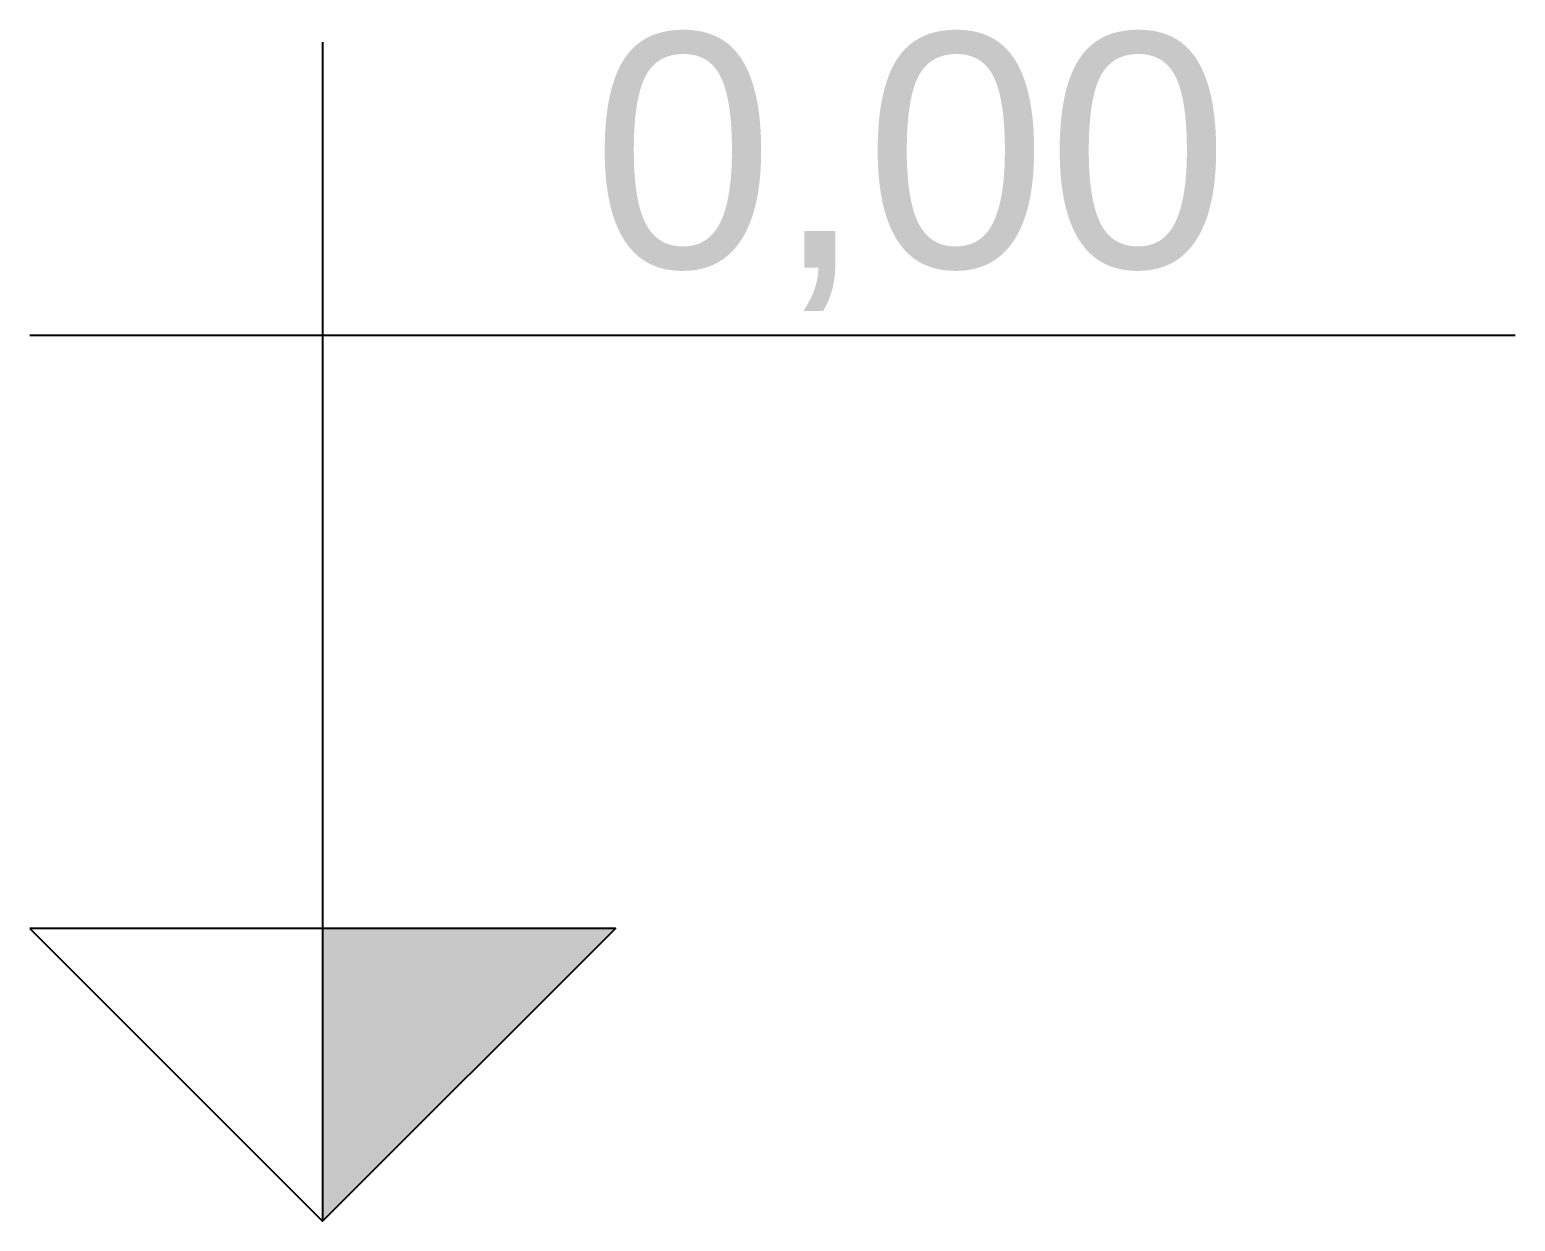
# Model space of a CAD drawing. Header units: metres. Extents: x 47788.9 to 47873.8, y 23415.4 to 23440.5.
# Drawn here: x 47872.439 to 47873.707, y 23439.468 to 23440.485 of the extents above; entities that cross this region are included whole.
import ezdxf

# ---------------------------------------------------------------- set-up
doc = ezdxf.new("R2010")
doc.units = ezdxf.units.M
doc.header["$LTSCALE"] = 0.25
for name, color, linetype in [('SIMB_01', 1, 'Continuous'), ('SIMB_PREENCHIMENTO', 253, 'Continuous'), ('SIMB_TXT', 1, 'Continuous')]:
    doc.layers.add(name, color=color, linetype=linetype)
doc.styles.add('SIMB', font='arial.ttf')

# ---------------------------------------------------------------- blocks, each defined once
blk = doc.blocks.new('*U24')
at = {"layer": 'SIMB_PREENCHIMENTO', "transparency": 33554587}
h = blk.add_hatch(color=256, dxfattribs=at)
h.dxf.hatch_style = 1
h.paths.add_polyline_path([(2.5, 2.5), (0, 2.5), (0, 0)])
at = {"layer": 'SIMB_01'}
for p, q in [((0, 10.064), (0, 0)), ((-2.5, 7.564), (10.181, 7.564))]:
    blk.add_line(p, q, dxfattribs=at)
blk.add_lwpolyline([(-2.5, 2.5), (0, 0), (2.5, 2.5), (-2.5, 2.5)], dxfattribs=at)
at = {"layer": 'SIMB_TXT', "style": 'SIMB'}
blk.add_attdef('00,00', (2.299, 8.14), '', height=2, dxfattribs=at)

msp = doc.modelspace()

# ---------------------------------------------------------------- block references
at = {"xscale": 0.1, "yscale": 0.1, "zscale": 0.1}
msp.add_blockref('*U24', (47872.6893, 23439.4683), dxfattribs=at).add_auto_attribs({'00,00': '0,00'})

doc.saveas('drawing.dxf')
